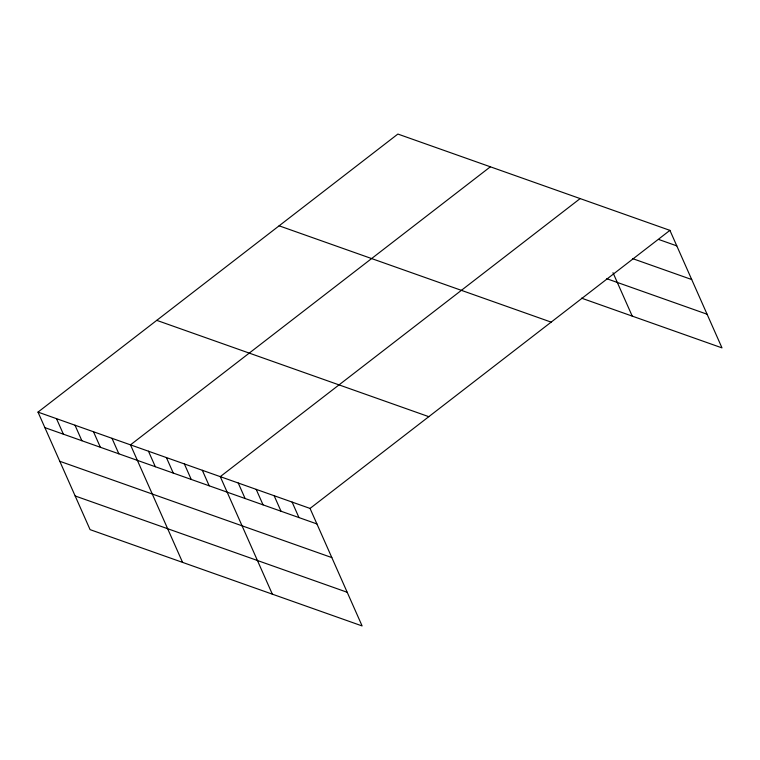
<?xml version="1.0" encoding="UTF-8"?>
<svg xmlns="http://www.w3.org/2000/svg" width="760" height="760" viewBox="0 0 760 760"><rect width="100%" height="100%" fill="white"/><g stroke="black" fill="none" stroke-linecap="round" stroke-linejoin="round"><path stroke-width="1.14" d="M38 412.11L310.051 508.431L362.121 625.945L90.079 529.635L38 412.11L397.879 134.055L669.921 230.365L722 347.89L581.524 298.158M490.371 166.801L130.492 444.856L182.571 562.381M580.146 198.588L220.276 476.644L272.346 594.158M310.051 508.431L669.921 230.365M658.844 239.514L676.799 245.879M632.567 258.599L691.714 279.537M606.746 278.702L707.085 314.222M279.12 225.815L551.161 322.126M156.759 320.359L428.811 416.67M44.868 427.623L316.92 523.934M59.793 461.282L331.835 557.593M75.154 495.966L347.206 592.278M612.987 272.688L632.225 316.103M292.096 502.065L298.965 517.579M274.142 495.71L281.01 511.214M256.187 489.354L263.055 504.858M238.232 482.999L245.1 498.503M202.321 470.288L209.19 485.792M184.366 463.933L191.235 479.436M166.411 457.577L173.28 473.081M148.457 451.212L155.325 466.726M111.995 438.311L118.864 453.815M93.499 431.765L100.368 447.269M75.002 425.21L81.871 440.714M56.496 418.665L63.374 434.169"/></g></svg>
